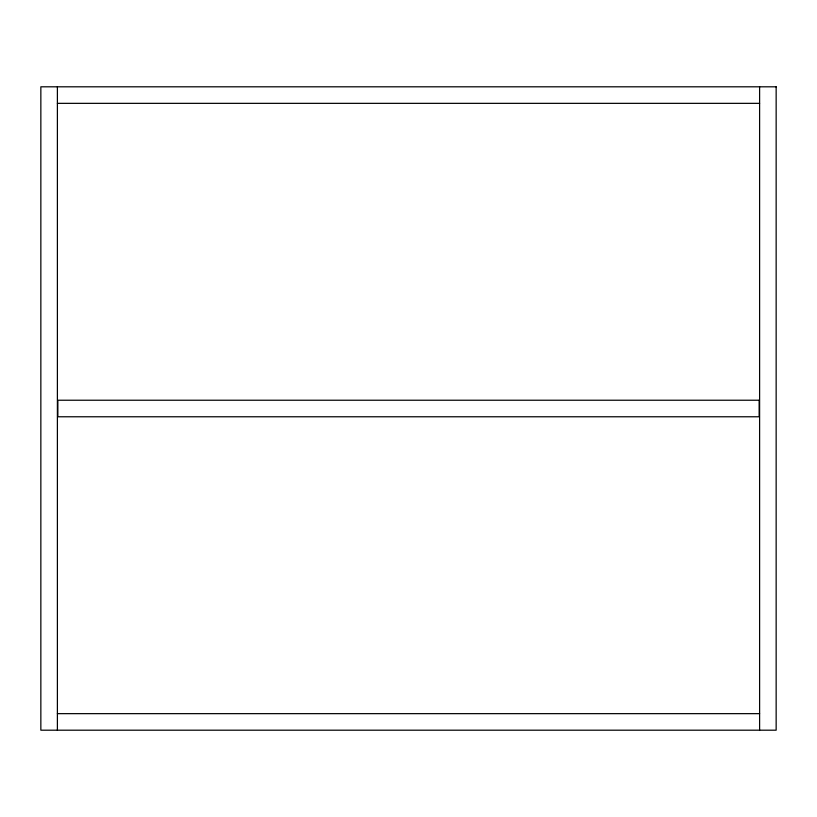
<?xml version="1.0" encoding="UTF-8"?>
<svg xmlns="http://www.w3.org/2000/svg" width="817" height="817" viewBox="0 0 817 817"><rect width="100%" height="100%" fill="white"/><g stroke="black" fill="none" stroke-linecap="round" stroke-linejoin="round"><path stroke-width="1.23" d="M57.394 103.35L759.606 103.35M57.394 713.649L759.606 713.649M759.606 86.806L759.606 730.194M57.394 86.806L57.394 730.194M776.15 86.806L40.85 86.806L40.85 730.194L776.15 730.194L776.15 86.806M759.146 400.228L57.854 400.228L57.854 416.772L759.146 416.772L759.146 400.228"/></g></svg>
